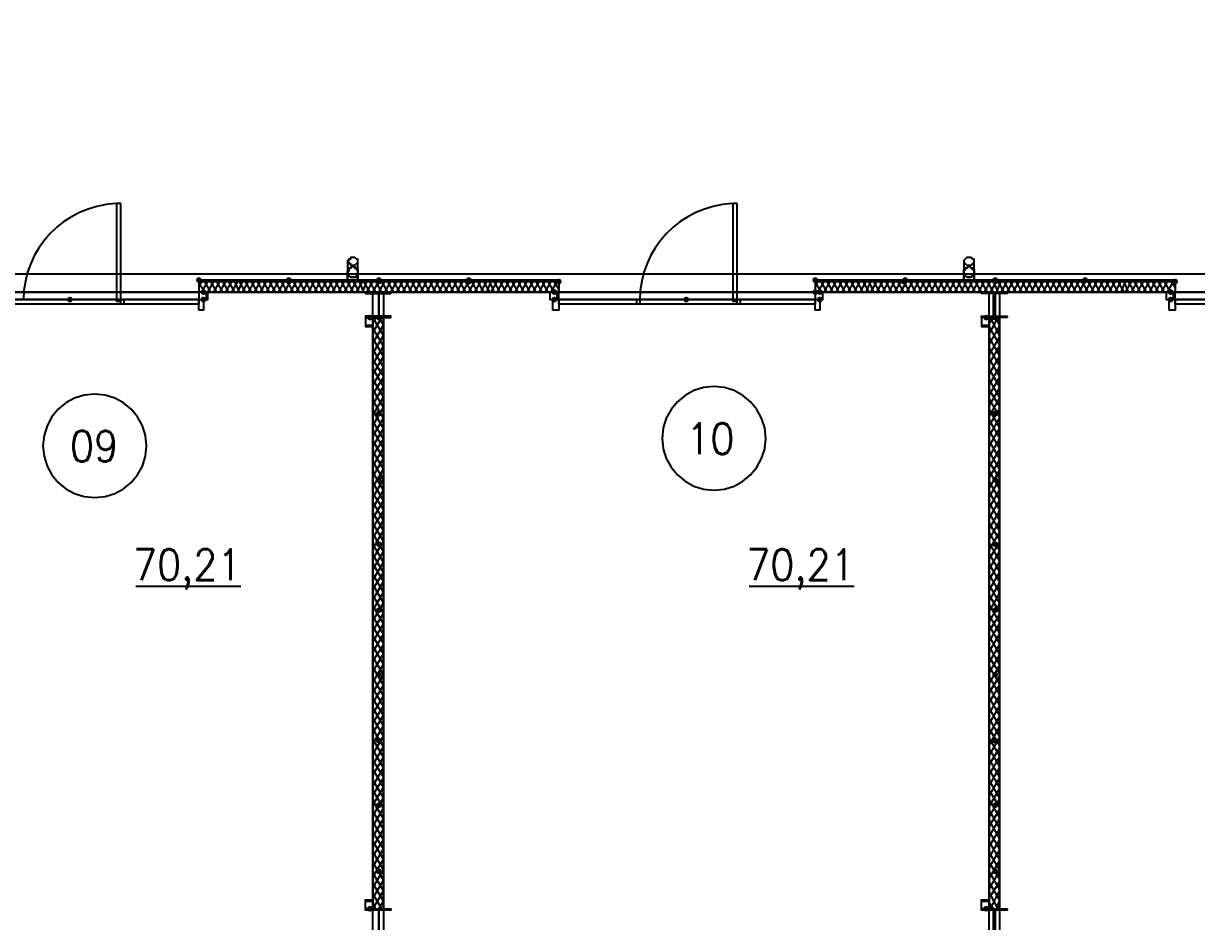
# Model space of a CAD drawing. Header units: millimetres. Extents: x 0 to 420, y 0 to 297.
# Drawn here: x 141.18 to 174.3, y 204.45 to 229.79 of the extents above; entities that cross this region are included whole.
import ezdxf

# ---------------------------------------------------------------- set-up
doc = ezdxf.new("R2010")
doc.units = ezdxf.units.MM
doc.layers.get('0').update_dxf_attribs({"linetype": 'CONTINUOUS'})
doc.styles.get("Standard").update_dxf_attribs({"font": 'STANDARD'})

msp = doc.modelspace()

# ---------------------------------------------------------------- hatches: boundary and pattern name
at = {"true_color": 0x0000fe}
for points in [[(146.219333, 222.546333), (146.194463, 222.486537), (146.134667, 222.461667), (146.074871, 222.486537), (146.05, 222.546333), (146.074871, 222.606129), (146.134667, 222.631), (146.194462, 222.606129)], [(148.759333, 222.546333), (148.734463, 222.486537), (148.674667, 222.461667), (148.614871, 222.486537), (148.59, 222.546333), (148.614871, 222.606129), (148.674667, 222.631), (148.734462, 222.606129)], [(148.759333, 222.504), (148.734463, 222.444204), (148.674667, 222.419333), (148.614871, 222.444204), (148.59, 222.504), (148.614871, 222.563796), (148.674667, 222.588667), (148.734462, 222.563796)], [(151.299333, 222.546333), (151.274463, 222.486537), (151.214667, 222.461667), (151.154871, 222.486537), (151.13, 222.546333), (151.154871, 222.606129), (151.214667, 222.631), (151.274462, 222.606129)], [(151.299333, 222.546333), (151.274463, 222.486537), (151.214667, 222.461667), (151.154871, 222.486537), (151.13, 222.546333), (151.154871, 222.606129), (151.214667, 222.631), (151.274462, 222.606129)], [(151.299333, 222.504), (151.274463, 222.444204), (151.214667, 222.419333), (151.154871, 222.444204), (151.13, 222.504), (151.154871, 222.563796), (151.214667, 222.588667), (151.274462, 222.563796)], [(151.299333, 222.504), (151.274463, 222.444204), (151.214667, 222.419333), (151.154871, 222.444204), (151.13, 222.504), (151.154871, 222.563796), (151.214667, 222.588667), (151.274462, 222.563796)], [(153.839333, 222.546333), (153.814463, 222.486537), (153.754667, 222.461667), (153.694871, 222.486537), (153.67, 222.546333), (153.694871, 222.606129), (153.754667, 222.631), (153.814462, 222.606129)], [(153.839333, 222.504), (153.814463, 222.444204), (153.754667, 222.419333), (153.694871, 222.444204), (153.67, 222.504), (153.694871, 222.563796), (153.754667, 222.588667), (153.814462, 222.563796)], [(156.379333, 222.504), (156.354463, 222.444204), (156.294667, 222.419333), (156.234871, 222.444204), (156.21, 222.504), (156.234871, 222.563796), (156.294667, 222.588667), (156.354462, 222.563796)], [(163.618333, 222.546333), (163.593462, 222.486537), (163.533667, 222.461667), (163.473871, 222.486537), (163.449, 222.546333), (163.473871, 222.606129), (163.533667, 222.631), (163.593462, 222.606129)], [(166.116, 222.504), (166.091129, 222.444204), (166.031333, 222.419333), (165.971537, 222.444204), (165.946667, 222.504), (165.971537, 222.563796), (166.031333, 222.588667), (166.091129, 222.563796)], [(166.158333, 222.546333), (166.133463, 222.486537), (166.073667, 222.461667), (166.013871, 222.486537), (165.989, 222.546333), (166.013871, 222.606129), (166.073667, 222.631), (166.133462, 222.606129)], [(168.698333, 222.546333), (168.673463, 222.486537), (168.613667, 222.461667), (168.553871, 222.486537), (168.529, 222.546333), (168.553871, 222.606129), (168.613667, 222.631), (168.673462, 222.606129)], [(168.698333, 222.546333), (168.673463, 222.486537), (168.613667, 222.461667), (168.553871, 222.486537), (168.529, 222.546333), (168.553871, 222.606129), (168.613667, 222.631), (168.673462, 222.606129)], [(168.698333, 222.504), (168.673463, 222.444204), (168.613667, 222.419333), (168.553871, 222.444204), (168.529, 222.504), (168.553871, 222.563796), (168.613667, 222.588667), (168.673462, 222.563796)], [(168.698333, 222.504), (168.673463, 222.444204), (168.613667, 222.419333), (168.553871, 222.444204), (168.529, 222.504), (168.553871, 222.563796), (168.613667, 222.588667), (168.673462, 222.563796)], [(171.196, 222.504), (171.171129, 222.444204), (171.111333, 222.419333), (171.051537, 222.444204), (171.026667, 222.504), (171.051537, 222.563796), (171.111333, 222.588667), (171.171129, 222.563796)], [(171.238333, 222.546333), (171.213462, 222.486537), (171.153667, 222.461667), (171.093871, 222.486537), (171.069, 222.546333), (171.093871, 222.606129), (171.153667, 222.631), (171.213462, 222.606129)], [(173.778333, 222.504), (173.753463, 222.444204), (173.693667, 222.419333), (173.633871, 222.444204), (173.609, 222.504), (173.633871, 222.563796), (173.693667, 222.588667), (173.753462, 222.563796)]]:
    msp.add_hatch(color=0, dxfattribs=at).paths.add_polyline_path(points, flags=0)
at = {"true_color": 0x000007}
h = msp.add_hatch(color=0, dxfattribs=at)
h.paths.add_polyline_path([(151.214667, 222.546333), (146.134667, 222.546333), (151.214667, 222.504)], flags=0)
h.paths.add_polyline_path([(146.134667, 222.546333), (151.214667, 222.504), (146.134667, 222.504)], flags=0)
for points in [[(146.346333, 222.207667), (146.321463, 222.147871), (146.261667, 222.123), (146.201871, 222.147871), (146.177, 222.207667), (146.201871, 222.267462), (146.261667, 222.292333), (146.321462, 222.267463)], [(156.252333, 222.207667), (156.227463, 222.147871), (156.167667, 222.123), (156.107871, 222.147871), (156.083, 222.207667), (156.107871, 222.267462), (156.167667, 222.292333), (156.227462, 222.267463)], [(163.618333, 222.207667), (163.593462, 222.147871), (163.533667, 222.123), (163.473871, 222.147871), (163.449, 222.207667), (163.473871, 222.267462), (163.533667, 222.292333), (163.593462, 222.267463)], [(163.745333, 222.207667), (163.720463, 222.147871), (163.660667, 222.123), (163.600871, 222.147871), (163.576, 222.207667), (163.600871, 222.267462), (163.660667, 222.292333), (163.720462, 222.267463)], [(173.651333, 222.207667), (173.626463, 222.147871), (173.566667, 222.123), (173.506871, 222.147871), (173.482, 222.207667), (173.506871, 222.267462), (173.566667, 222.292333), (173.626462, 222.267463)], [(142.578667, 221.996), (142.553796, 221.936204), (142.494, 221.911333), (142.434204, 221.936204), (142.409333, 221.996), (142.434204, 222.055796), (142.494, 222.080667), (142.553796, 222.055796)], [(142.578667, 221.996), (142.553796, 221.936204), (142.494, 221.911333), (142.434204, 221.936204), (142.409333, 221.996), (142.434204, 222.055796), (142.494, 222.080667), (142.553796, 222.055796)], [(146.346333, 221.996), (146.321463, 221.936204), (146.261667, 221.911333), (146.201871, 221.936204), (146.177, 221.996), (146.201871, 222.055796), (146.261667, 222.080667), (146.321462, 222.055796)], [(156.252333, 221.996), (156.227463, 221.936204), (156.167667, 221.911333), (156.107871, 221.936204), (156.083, 221.996), (156.107871, 222.055796), (156.167667, 222.080667), (156.227462, 222.055796)], [(159.977667, 221.996), (159.952796, 221.936204), (159.893, 221.911333), (159.833204, 221.936204), (159.808333, 221.996), (159.833204, 222.055796), (159.893, 222.080667), (159.952796, 222.055796)], [(159.977667, 221.996), (159.952796, 221.936204), (159.893, 221.911333), (159.833204, 221.936204), (159.808333, 221.996), (159.833204, 222.055796), (159.893, 222.080667), (159.952796, 222.055796)], [(163.745333, 221.996), (163.720463, 221.936204), (163.660667, 221.911333), (163.600871, 221.936204), (163.576, 221.996), (163.600871, 222.055796), (163.660667, 222.080667), (163.720462, 222.055796)], [(173.651333, 221.996), (173.626463, 221.936204), (173.566667, 221.911333), (173.506871, 221.936204), (173.482, 221.996), (173.506871, 222.055796), (173.566667, 222.080667), (173.626462, 222.055796)], [(151.045333, 221.488), (151.020463, 221.428204), (150.960667, 221.403333), (150.900871, 221.428204), (150.876, 221.488), (150.900871, 221.547796), (150.960667, 221.572667), (151.020462, 221.547796)], [(151.299333, 221.488), (151.274463, 221.428204), (151.214667, 221.403333), (151.154871, 221.428204), (151.13, 221.488), (151.154871, 221.547796), (151.214667, 221.572667), (151.274462, 221.547796)], [(168.444333, 221.488), (168.419463, 221.428204), (168.359667, 221.403333), (168.299871, 221.428204), (168.275, 221.488), (168.299871, 221.547796), (168.359667, 221.572667), (168.419462, 221.547796)], [(168.698333, 221.488), (168.673463, 221.428204), (168.613667, 221.403333), (168.553871, 221.428204), (168.529, 221.488), (168.553871, 221.547796), (168.613667, 221.572667), (168.673462, 221.547796)], [(151.299333, 218.778667), (151.274463, 218.718871), (151.214667, 218.694), (151.154871, 218.718871), (151.13, 218.778667), (151.154871, 218.838462), (151.214667, 218.863333), (151.274462, 218.838463)], [(168.698333, 218.778667), (168.673463, 218.718871), (168.613667, 218.694), (168.553871, 218.718871), (168.529, 218.778667), (168.553871, 218.838462), (168.613667, 218.863333), (168.673462, 218.838463)], [(151.299333, 216.916), (151.274463, 216.856204), (151.214667, 216.831333), (151.154871, 216.856204), (151.13, 216.916), (151.154871, 216.975796), (151.214667, 217.000667), (151.274462, 216.975796)], [(168.698333, 216.916), (168.673463, 216.856204), (168.613667, 216.831333), (168.553871, 216.856204), (168.529, 216.916), (168.553871, 216.975796), (168.613667, 217.000667), (168.673462, 216.975796)], [(151.299333, 215.095667), (151.274463, 215.035871), (151.214667, 215.011), (151.154871, 215.035871), (151.13, 215.095667), (151.154871, 215.155462), (151.214667, 215.180333), (151.274462, 215.155463)], [(168.698333, 215.095667), (168.673463, 215.035871), (168.613667, 215.011), (168.553871, 215.035871), (168.529, 215.095667), (168.553871, 215.155462), (168.613667, 215.180333), (168.673462, 215.155463)], [(151.299333, 213.233), (151.274463, 213.173204), (151.214667, 213.148333), (151.154871, 213.173204), (151.13, 213.233), (151.154871, 213.292796), (151.214667, 213.317667), (151.274462, 213.292796)], [(168.698333, 213.233), (168.673463, 213.173204), (168.613667, 213.148333), (168.553871, 213.173204), (168.529, 213.233), (168.553871, 213.292796), (168.613667, 213.317667), (168.673462, 213.292796)], [(151.299333, 211.412667), (151.274463, 211.352871), (151.214667, 211.328), (151.154871, 211.352871), (151.13, 211.412667), (151.154871, 211.472462), (151.214667, 211.497333), (151.274462, 211.472463)], [(168.698333, 211.412667), (168.673463, 211.352871), (168.613667, 211.328), (168.553871, 211.352871), (168.529, 211.412667), (168.553871, 211.472462), (168.613667, 211.497333), (168.673462, 211.472463)], [(151.299333, 209.55), (151.274463, 209.490204), (151.214667, 209.465333), (151.154871, 209.490204), (151.13, 209.55), (151.154871, 209.609796), (151.214667, 209.634667), (151.274462, 209.609796)], [(168.698333, 209.55), (168.673463, 209.490204), (168.613667, 209.465333), (168.553871, 209.490204), (168.529, 209.55), (168.553871, 209.609796), (168.613667, 209.634667), (168.673462, 209.609796)], [(151.299333, 207.729667), (151.274463, 207.669871), (151.214667, 207.645), (151.154871, 207.669871), (151.13, 207.729667), (151.154871, 207.789462), (151.214667, 207.814333), (151.274462, 207.789463)], [(168.698333, 207.729667), (168.673463, 207.669871), (168.613667, 207.645), (168.553871, 207.669871), (168.529, 207.729667), (168.553871, 207.789462), (168.613667, 207.814333), (168.673462, 207.789463)], [(151.299333, 205.867), (151.274463, 205.807204), (151.214667, 205.782333), (151.154871, 205.807204), (151.13, 205.867), (151.154871, 205.926796), (151.214667, 205.951667), (151.274462, 205.926796)], [(168.698333, 205.867), (168.673463, 205.807204), (168.613667, 205.782333), (168.553871, 205.807204), (168.529, 205.867), (168.553871, 205.926796), (168.613667, 205.951667), (168.673462, 205.926796)], [(151.045333, 204.808667), (151.020463, 204.748871), (150.960667, 204.724), (150.900871, 204.748871), (150.876, 204.808667), (150.900871, 204.868462), (150.960667, 204.893333), (151.020462, 204.868463)], [(168.444333, 204.808667), (168.419463, 204.748871), (168.359667, 204.724), (168.299871, 204.748871), (168.275, 204.808667), (168.299871, 204.868462), (168.359667, 204.893333), (168.419462, 204.868463)]]:
    msp.add_hatch(color=0, dxfattribs=at).paths.add_polyline_path(points, flags=0)
h = msp.add_hatch(color=0, dxfattribs=at)
h.paths.add_polyline_path([(156.294667, 222.546333), (151.214667, 222.546333), (156.294667, 222.504)], flags=0)
h.paths.add_polyline_path([(151.214667, 222.546333), (156.294667, 222.504), (151.214667, 222.504)], flags=0)
h = msp.add_hatch(color=0, dxfattribs=at)
h.paths.add_polyline_path([(168.613667, 222.546333), (163.533667, 222.546333), (168.613667, 222.504)], flags=0)
h.paths.add_polyline_path([(163.533667, 222.546333), (168.613667, 222.504), (163.533667, 222.504)], flags=0)
h = msp.add_hatch(color=0, dxfattribs=at)
h.paths.add_polyline_path([(173.693667, 222.546333), (168.613667, 222.546333), (173.693667, 222.504)], flags=0)
h.paths.add_polyline_path([(168.613667, 222.546333), (173.693667, 222.504), (168.613667, 222.504)], flags=0)

# ---------------------------------------------------------------- linework, layer by layer
at = {"color": 0, "true_color": 0x000007}
for points in [[(116.078, 231.351667), (377.655667, 231.351667), (377.655667, 222.715667), (116.078, 222.715667)], [(143.933333, 224.705333), (143.806333, 224.705333), (143.806333, 221.953667), (143.933333, 221.953667)], [(161.332333, 224.705333), (161.205333, 224.705333), (161.205333, 221.953667), (161.332333, 221.953667)], [(150.749, 222.546333), (150.622, 222.546333), (150.622, 222.758), (150.622, 222.800333), (150.622, 222.842667), (150.579667, 222.885), (150.537333, 222.885), (150.537333, 222.927333), (150.495, 222.927333), (150.452667, 222.927333), (150.410333, 222.885), (150.368, 222.885), (150.368, 222.842667), (150.325667, 222.800333), (150.325667, 222.758), (150.325667, 222.546333), (150.241, 222.546333), (150.325667, 222.546333), (150.325667, 222.758), (150.325667, 222.800333), (150.368, 222.800333), (150.368, 222.842667), (150.368, 222.885), (150.410333, 222.885), (150.452667, 222.927333), (150.495, 222.927333), (150.537333, 222.927333), (150.537333, 222.885), (150.579667, 222.885), (150.579667, 222.842667), (150.622, 222.842667), (150.622, 222.800333), (150.622, 222.758), (150.622, 222.546333), (150.749, 222.546333), (150.622, 222.546333), (150.622, 222.758), (150.622, 222.800333), (150.622, 222.842667), (150.579667, 222.885), (150.537333, 222.885), (150.537333, 222.927333), (150.495, 222.927333), (150.452667, 222.927333), (150.410333, 222.885), (150.368, 222.885), (150.368, 222.842667), (150.325667, 222.800333), (150.325667, 222.758), (150.325667, 222.546333), (150.241, 222.546333), (150.325667, 222.546333), (150.325667, 222.758), (150.325667, 222.800333), (150.368, 222.800333), (150.368, 222.842667), (150.368, 222.885), (150.410333, 222.885), (150.452667, 222.927333), (150.495, 222.927333), (150.537333, 222.927333), (150.537333, 222.885), (150.579667, 222.885), (150.579667, 222.842667), (150.622, 222.842667), (150.622, 222.800333), (150.622, 222.758), (150.622, 222.546333), (150.749, 222.546333), (150.622, 222.546333), (150.622, 222.758), (150.622, 222.800333), (150.622, 222.842667), (150.579667, 222.842667), (150.579667, 222.885), (150.537333, 222.885), (150.537333, 222.927333), (150.495, 222.927333), (150.452667, 222.927333), (150.410333, 222.885), (150.368, 222.885), (150.368, 222.842667), (150.368, 222.800333), (150.325667, 222.800333), (150.325667, 222.758), (150.325667, 222.546333), (150.241, 222.546333), (150.325667, 222.546333), (150.325667, 222.758), (150.325667, 222.800333), (150.368, 222.842667), (150.368, 222.885), (150.410333, 222.885), (150.452667, 222.927333), (150.495, 222.927333), (150.537333, 222.927333), (150.537333, 222.885), (150.579667, 222.885), (150.622, 222.842667), (150.622, 222.800333), (150.622, 222.758), (150.622, 222.546333)], [(150.622, 223.054333), (150.622, 223.096667), (150.622, 223.139), (150.579667, 223.139), (150.537333, 223.181333), (150.495, 223.181333), (150.452667, 223.181333), (150.410333, 223.181333), (150.410333, 223.139), (150.368, 223.139), (150.368, 223.096667), (150.325667, 223.096667), (150.325667, 223.054333), (150.368, 223.054333), (150.368, 223.012), (150.410333, 223.012), (150.410333, 222.969667), (150.452667, 222.969667), (150.495, 222.969667), (150.537333, 222.969667), (150.579667, 223.012), (150.622, 223.012)], [(150.622, 222.758), (150.622, 222.715667), (150.579667, 222.673333), (150.579667, 222.631), (150.537333, 222.631), (150.495, 222.631), (150.452667, 222.631), (150.410333, 222.631), (150.368, 222.673333), (150.368, 222.715667), (150.325667, 222.758), (150.325667, 222.800333), (150.368, 222.800333), (150.368, 222.842667), (150.368, 222.885), (150.410333, 222.885), (150.452667, 222.927333), (150.495, 222.927333), (150.537333, 222.927333), (150.537333, 222.885), (150.579667, 222.885), (150.579667, 222.842667), (150.622, 222.842667), (150.622, 222.800333), (150.622, 222.758), (150.622, 222.800333), (150.622, 222.842667), (150.579667, 222.842667), (150.579667, 222.885), (150.537333, 222.885), (150.537333, 222.927333), (150.495, 222.927333), (150.452667, 222.927333), (150.410333, 222.885), (150.368, 222.885), (150.368, 222.842667), (150.368, 222.800333), (150.325667, 222.800333), (150.325667, 222.758), (150.368, 222.715667), (150.368, 222.673333), (150.410333, 222.631), (150.452667, 222.631), (150.495, 222.631), (150.537333, 222.631), (150.579667, 222.631), (150.579667, 222.673333), (150.622, 222.715667)], [(150.325667, 222.758), (150.368, 222.715667), (150.368, 222.673333), (150.410333, 222.631), (150.452667, 222.631), (150.495, 222.631), (150.537333, 222.631), (150.579667, 222.631), (150.579667, 222.673333), (150.622, 222.715667), (150.622, 222.758), (150.622, 222.800333), (150.622, 222.842667), (150.579667, 222.842667), (150.579667, 222.885), (150.537333, 222.885), (150.537333, 222.927333), (150.495, 222.927333), (150.452667, 222.927333), (150.410333, 222.885), (150.368, 222.885), (150.368, 222.842667), (150.368, 222.800333), (150.325667, 222.800333)], [(168.148, 222.546333), (168.021, 222.546333), (168.021, 222.758), (168.021, 222.800333), (168.021, 222.842667), (167.978667, 222.842667), (167.978667, 222.885), (167.936333, 222.885), (167.894, 222.927333), (167.851667, 222.927333), (167.809333, 222.885), (167.767, 222.885), (167.767, 222.842667), (167.724667, 222.842667), (167.724667, 222.800333), (167.724667, 222.758), (167.724667, 222.546333), (167.597667, 222.546333), (167.724667, 222.546333), (167.724667, 222.758), (167.724667, 222.800333), (167.767, 222.842667), (167.767, 222.885), (167.809333, 222.885), (167.851667, 222.927333), (167.894, 222.927333), (167.936333, 222.885), (167.978667, 222.885), (167.978667, 222.842667), (168.021, 222.842667), (168.021, 222.800333), (168.021, 222.758), (168.021, 222.546333), (168.148, 222.546333), (168.021, 222.546333), (168.021, 222.758), (168.021, 222.800333), (168.021, 222.842667), (167.978667, 222.842667), (167.978667, 222.885), (167.936333, 222.885), (167.894, 222.927333), (167.851667, 222.927333), (167.809333, 222.885), (167.767, 222.885), (167.767, 222.842667), (167.724667, 222.842667), (167.724667, 222.800333), (167.724667, 222.758), (167.724667, 222.546333), (167.597667, 222.546333), (167.724667, 222.546333), (167.724667, 222.758), (167.724667, 222.800333), (167.767, 222.842667), (167.767, 222.885), (167.809333, 222.885), (167.851667, 222.927333), (167.894, 222.927333), (167.936333, 222.885), (167.978667, 222.885), (167.978667, 222.842667), (168.021, 222.842667), (168.021, 222.800333), (168.021, 222.758), (168.021, 222.546333), (168.148, 222.546333), (168.021, 222.546333), (168.021, 222.758), (168.021, 222.800333), (168.021, 222.842667), (167.978667, 222.842667), (167.978667, 222.885), (167.936333, 222.885), (167.894, 222.927333), (167.851667, 222.927333), (167.809333, 222.885), (167.767, 222.885), (167.767, 222.842667), (167.724667, 222.800333), (167.724667, 222.758), (167.724667, 222.546333), (167.597667, 222.546333), (167.724667, 222.546333), (167.724667, 222.758), (167.724667, 222.800333), (167.724667, 222.842667), (167.767, 222.842667), (167.767, 222.885), (167.809333, 222.885), (167.851667, 222.927333), (167.894, 222.927333), (167.936333, 222.885), (167.978667, 222.885), (167.978667, 222.842667), (168.021, 222.842667), (168.021, 222.800333), (168.021, 222.758), (168.021, 222.546333)], [(168.021, 223.054333), (168.021, 223.096667), (168.021, 223.139), (167.978667, 223.139), (167.936333, 223.181333), (167.894, 223.181333), (167.851667, 223.181333), (167.809333, 223.181333), (167.767, 223.139), (167.724667, 223.096667), (167.724667, 223.054333), (167.767, 223.012), (167.809333, 222.969667), (167.851667, 222.969667), (167.894, 222.969667), (167.936333, 222.969667), (167.978667, 223.012), (168.021, 223.012)], [(168.021, 222.758), (168.021, 222.715667), (167.978667, 222.673333), (167.936333, 222.631), (167.894, 222.631), (167.851667, 222.631), (167.809333, 222.631), (167.767, 222.673333), (167.767, 222.715667), (167.724667, 222.715667), (167.724667, 222.758), (167.724667, 222.800333), (167.767, 222.842667), (167.767, 222.885), (167.809333, 222.885), (167.851667, 222.927333), (167.894, 222.927333), (167.936333, 222.885), (167.978667, 222.885), (167.978667, 222.842667), (168.021, 222.842667), (168.021, 222.800333), (168.021, 222.758), (168.021, 222.800333), (168.021, 222.842667), (167.978667, 222.842667), (167.978667, 222.885), (167.936333, 222.885), (167.894, 222.927333), (167.851667, 222.927333), (167.809333, 222.885), (167.767, 222.885), (167.767, 222.842667), (167.724667, 222.800333), (167.724667, 222.758), (167.724667, 222.715667), (167.767, 222.715667), (167.767, 222.673333), (167.809333, 222.631), (167.851667, 222.631), (167.894, 222.631), (167.936333, 222.631), (167.978667, 222.673333), (168.021, 222.715667)], [(167.724667, 222.758), (167.724667, 222.715667), (167.767, 222.715667), (167.767, 222.673333), (167.809333, 222.631), (167.851667, 222.631), (167.894, 222.631), (167.936333, 222.631), (167.978667, 222.673333), (168.021, 222.715667), (168.021, 222.758), (168.021, 222.800333), (168.021, 222.842667), (167.978667, 222.842667), (167.978667, 222.885), (167.936333, 222.885), (167.894, 222.927333), (167.851667, 222.927333), (167.809333, 222.885), (167.767, 222.885), (167.767, 222.842667), (167.724667, 222.800333)], [(103.970667, 105.029), (389.763, 105.029), (389.763, 222.715667), (103.970667, 222.715667)], [(151.214667, 222.546333), (146.134667, 222.546333), (151.214667, 222.504)], [(146.134667, 222.546333), (151.214667, 222.504), (146.134667, 222.504)], [(146.134667, 222.504), (151.214667, 222.504), (151.214667, 222.546333), (146.134667, 222.546333)], [(146.134667, 222.504), (151.214667, 222.504), (151.214667, 222.546333), (146.134667, 222.546333)], [(156.294667, 222.546333), (151.214667, 222.546333), (156.294667, 222.504)], [(151.214667, 222.546333), (156.294667, 222.504), (151.214667, 222.504)], [(156.294667, 222.546333), (151.214667, 222.546333), (151.214667, 222.504), (156.294667, 222.504)], [(156.294667, 222.546333), (151.214667, 222.546333), (151.214667, 222.504), (156.294667, 222.504)], [(168.613667, 222.546333), (163.533667, 222.546333), (168.613667, 222.504)], [(163.533667, 222.546333), (168.613667, 222.504), (163.533667, 222.504)], [(163.533667, 222.504), (168.613667, 222.504), (168.613667, 222.546333), (163.533667, 222.546333)], [(163.533667, 222.504), (168.613667, 222.504), (168.613667, 222.546333), (163.533667, 222.546333)], [(173.693667, 222.546333), (168.613667, 222.546333), (173.693667, 222.504)], [(168.613667, 222.546333), (173.693667, 222.504), (168.613667, 222.504)], [(173.693667, 222.546333), (168.613667, 222.546333), (168.613667, 222.504), (173.693667, 222.504)], [(173.693667, 222.546333), (168.613667, 222.546333), (168.613667, 222.504), (173.693667, 222.504)], [(133.942667, 222.207667), (133.942667, 187.706), (151.045333, 187.706), (151.045333, 222.207667)], [(138.895667, 221.996), (146.134667, 221.996), (146.134667, 221.869), (138.895667, 221.869)], [(143.933333, 221.996), (144.018, 221.996), (144.018, 221.869), (143.933333, 221.869)], [(146.134667, 221.996), (146.346333, 221.996), (146.346333, 222.207667), (146.134667, 222.207667), (146.134667, 221.996), (146.388667, 221.996), (146.388667, 222.207667), (146.134667, 222.207667)], [(146.134667, 221.699667), (146.134667, 221.996), (146.261667, 221.996), (146.261667, 221.699667)], [(150.833667, 221.488), (151.553333, 221.488), (151.553333, 221.530333), (151.214667, 221.530333), (151.214667, 222.165333), (151.553333, 222.165333), (151.553333, 222.207667), (150.833667, 222.207667), (150.833667, 222.165333), (151.214667, 222.165333), (151.214667, 221.530333), (150.833667, 221.530333)], [(168.444333, 187.706), (168.444333, 222.207667), (151.341667, 222.207667), (151.341667, 187.706)], [(156.040667, 221.996), (156.252333, 221.996), (156.252333, 222.207667), (156.040667, 222.207667), (156.040667, 221.996), (156.294667, 221.996), (156.294667, 222.207667), (156.040667, 222.207667)], [(156.125333, 221.699667), (156.125333, 221.996), (156.294667, 221.996), (156.294667, 221.699667)], [(156.294667, 221.996), (163.533667, 221.996), (163.533667, 221.869), (156.294667, 221.869)], [(158.496, 221.996), (158.580667, 221.996), (158.580667, 221.869), (158.496, 221.869)], [(161.332333, 221.996), (161.417, 221.996), (161.417, 221.869), (161.332333, 221.869)], [(163.533667, 221.996), (163.745333, 221.996), (163.745333, 222.207667), (163.533667, 222.207667), (163.533667, 221.996), (163.745333, 221.996), (163.745333, 222.207667), (163.533667, 222.207667)], [(163.533667, 221.699667), (163.533667, 221.996), (163.660667, 221.996), (163.660667, 221.699667)], [(168.952333, 221.488), (168.232667, 221.488), (168.232667, 221.530333), (168.571333, 221.530333), (168.571333, 222.165333), (168.232667, 222.165333), (168.232667, 222.207667), (168.952333, 222.207667), (168.952333, 222.165333), (168.613667, 222.165333), (168.613667, 221.530333), (168.952333, 221.530333)], [(168.740667, 187.706), (185.843333, 187.706), (185.843333, 222.207667), (168.740667, 222.207667)], [(173.439667, 221.996), (173.651333, 221.996), (173.651333, 222.207667), (173.439667, 222.207667), (173.439667, 221.996), (173.693667, 221.996), (173.693667, 222.207667), (173.439667, 222.207667)], [(173.524333, 221.699667), (173.524333, 221.996), (173.693667, 221.996), (173.693667, 221.699667)], [(173.693667, 221.996), (180.932667, 221.996), (180.932667, 221.869), (173.693667, 221.869)], [(151.045333, 221.488), (150.833667, 221.488), (150.833667, 221.276333), (151.045333, 221.276333), (151.045333, 221.488), (150.833667, 221.488), (150.833667, 221.234), (151.045333, 221.234)], [(151.341667, 204.808667), (151.341667, 221.488), (151.045333, 221.488), (151.045333, 204.808667)], [(168.444333, 221.488), (168.232667, 221.488), (168.232667, 221.276333), (168.444333, 221.276333), (168.444333, 221.488), (168.232667, 221.488), (168.232667, 221.234), (168.444333, 221.234)], [(168.740667, 204.808667), (168.740667, 221.488), (168.444333, 221.488), (168.444333, 204.808667)], [(151.045333, 204.808667), (150.833667, 204.808667), (150.833667, 205.020333), (151.045333, 205.020333), (151.045333, 204.808667), (150.833667, 204.808667), (150.833667, 205.062667), (151.045333, 205.062667)], [(168.444333, 204.808667), (168.232667, 204.808667), (168.232667, 205.020333), (168.444333, 205.020333), (168.444333, 204.808667), (168.232667, 204.808667), (168.232667, 205.062667), (168.444333, 205.062667)], [(151.553333, 204.089), (150.833667, 204.089), (150.833667, 204.131333), (151.214667, 204.131333), (151.214667, 204.766333), (150.833667, 204.766333), (150.833667, 204.808667), (151.553333, 204.808667), (151.553333, 204.766333), (151.214667, 204.766333), (151.214667, 204.131333), (151.553333, 204.131333)], [(168.952333, 204.089), (168.232667, 204.089), (168.232667, 204.131333), (168.571333, 204.131333), (168.571333, 204.766333), (168.232667, 204.766333), (168.232667, 204.808667), (168.952333, 204.808667), (168.952333, 204.766333), (168.613667, 204.766333), (168.613667, 204.131333), (168.952333, 204.131333)]]:
    msp.add_lwpolyline(points, close=True, dxfattribs=at)
for points in [[(143.783679, 224.702309), (143.515152, 224.676491), (143.255071, 224.625546), (143.004651, 224.550743), (142.765108, 224.453352), (142.537659, 224.334642), (142.32352, 224.195884), (142.123906, 224.038348), (141.940033, 223.863304), (141.773119, 223.672021), (141.624378, 223.46577), (141.495028, 223.24582), (141.386283, 223.013442), (141.29936, 222.769905), (141.235476, 222.51648), (141.195846, 222.254436), (141.181686, 221.985043)], [(161.182679, 224.702309), (160.914152, 224.676491), (160.654071, 224.625546), (160.403651, 224.550743), (160.164108, 224.453352), (159.936659, 224.334642), (159.72252, 224.195884), (159.522906, 224.038348), (159.339033, 223.863304), (159.172119, 223.672021), (159.023378, 223.46577), (158.894028, 223.24582), (158.785283, 223.013442), (158.69836, 222.769905), (158.634476, 222.51648), (158.594846, 222.254436), (158.580686, 221.985043)], [(150.325667, 223.054333), (150.325667, 222.758)], [(150.622, 222.758), (150.622, 223.054333)], [(167.724667, 223.054333), (167.724667, 222.758)], [(168.021, 222.758), (168.021, 223.054333)], [(146.134667, 222.504), (151.214667, 222.504), (146.134667, 222.504), (151.214667, 222.546333)], [(146.134667, 222.377), (146.219333, 222.504)], [(146.134667, 222.504), (146.134667, 222.207667)], [(146.134667, 222.504), (146.134667, 222.207667)], [(156.294667, 222.504), (146.134667, 222.504)], [(146.304, 222.207667), (146.134667, 222.461667)], [(146.219333, 222.207667), (146.388667, 222.504)], [(146.473333, 222.207667), (146.304, 222.504)], [(146.388667, 222.207667), (146.558, 222.504)], [(146.642667, 222.207667), (146.473333, 222.504)], [(146.558, 222.207667), (146.727333, 222.504)], [(146.812, 222.207667), (146.642667, 222.504)], [(146.727333, 222.207667), (146.896667, 222.504)], [(146.981333, 222.207667), (146.812, 222.504)], [(146.896667, 222.207667), (147.066, 222.504)], [(147.150667, 222.207667), (146.981333, 222.504)], [(147.066, 222.207667), (147.235333, 222.504)], [(147.277667, 222.207667), (147.150667, 222.504)], [(147.235333, 222.207667), (147.362333, 222.504)], [(147.447, 222.207667), (147.277667, 222.504)], [(147.362333, 222.207667), (147.531667, 222.504)], [(147.616333, 222.207667), (147.447, 222.504)], [(147.531667, 222.207667), (147.701, 222.504)], [(147.785667, 222.207667), (147.616333, 222.504)], [(147.701, 222.207667), (147.870333, 222.504)], [(147.955, 222.207667), (147.785667, 222.504)], [(147.870333, 222.207667), (148.039667, 222.504)], [(148.124333, 222.207667), (147.955, 222.504)], [(148.039667, 222.207667), (148.209, 222.504)], [(148.293667, 222.207667), (148.124333, 222.504)], [(148.209, 222.207667), (148.378333, 222.504)], [(148.463, 222.207667), (148.293667, 222.504)], [(148.378333, 222.207667), (148.547667, 222.504)], [(148.632333, 222.207667), (148.463, 222.504)], [(148.547667, 222.207667), (148.717, 222.504)], [(148.801667, 222.207667), (148.632333, 222.504)], [(148.717, 222.207667), (148.886333, 222.504)], [(148.971, 222.207667), (148.801667, 222.504)], [(148.886333, 222.207667), (149.055667, 222.504)], [(149.140333, 222.207667), (148.971, 222.504)], [(149.055667, 222.207667), (149.225, 222.504)], [(149.309667, 222.207667), (149.140333, 222.504)], [(149.225, 222.207667), (149.394333, 222.504)], [(149.479, 222.207667), (149.309667, 222.504)], [(149.394333, 222.207667), (149.563667, 222.504)], [(149.648333, 222.207667), (149.479, 222.504)], [(149.563667, 222.207667), (149.733, 222.504)], [(149.817667, 222.207667), (149.648333, 222.504)], [(149.733, 222.207667), (149.902333, 222.504)], [(149.987, 222.207667), (149.817667, 222.504)], [(149.902333, 222.207667), (150.071667, 222.504)], [(150.156333, 222.207667), (149.987, 222.504)], [(150.071667, 222.207667), (150.241, 222.504)], [(150.325667, 222.207667), (150.156333, 222.504)], [(150.241, 222.207667), (150.410333, 222.504)], [(150.495, 222.207667), (150.325667, 222.504)], [(150.410333, 222.207667), (150.579667, 222.504)], [(150.664333, 222.207667), (150.495, 222.504)], [(150.579667, 222.207667), (150.749, 222.504)], [(150.791333, 222.207667), (150.664333, 222.504)], [(150.749, 222.207667), (150.876, 222.504)], [(150.960667, 222.207667), (150.791333, 222.504)], [(150.876, 222.207667), (151.045333, 222.504)], [(151.13, 222.207667), (150.960667, 222.504)], [(151.045333, 222.207667), (151.214667, 222.504)], [(151.299333, 222.207667), (151.13, 222.504)], [(151.214667, 222.546333), (156.294667, 222.546333), (151.214667, 222.504), (156.294667, 222.504)], [(151.214667, 222.207667), (151.384, 222.504)], [(151.468667, 222.207667), (151.299333, 222.504)], [(151.384, 222.207667), (151.553333, 222.504)], [(151.638, 222.207667), (151.468667, 222.504)], [(151.553333, 222.207667), (151.722667, 222.504)], [(151.807333, 222.207667), (151.638, 222.504)], [(151.722667, 222.207667), (151.892, 222.504)], [(151.976667, 222.207667), (151.807333, 222.504)], [(151.892, 222.207667), (152.061333, 222.504)], [(152.146, 222.207667), (151.976667, 222.504)], [(152.061333, 222.207667), (152.230667, 222.504)], [(152.315333, 222.207667), (152.146, 222.504)], [(152.230667, 222.207667), (152.4, 222.504)], [(152.484667, 222.207667), (152.315333, 222.504)], [(152.4, 222.207667), (152.569333, 222.504)], [(152.654, 222.207667), (152.484667, 222.504)], [(152.569333, 222.207667), (152.738667, 222.504)], [(152.823333, 222.207667), (152.654, 222.504)], [(152.738667, 222.207667), (152.908, 222.504)], [(152.992667, 222.207667), (152.823333, 222.504)], [(152.908, 222.207667), (153.077333, 222.504)], [(153.162, 222.207667), (152.992667, 222.504)], [(153.077333, 222.207667), (153.246667, 222.504)], [(153.331333, 222.207667), (153.162, 222.504)], [(153.246667, 222.207667), (153.416, 222.504)], [(153.500667, 222.207667), (153.331333, 222.504)], [(153.416, 222.207667), (153.585333, 222.504)], [(153.67, 222.207667), (153.500667, 222.504)], [(153.585333, 222.207667), (153.754667, 222.504)], [(153.839333, 222.207667), (153.67, 222.504)], [(153.754667, 222.207667), (153.924, 222.504)], [(154.008667, 222.207667), (153.839333, 222.504)], [(153.924, 222.207667), (154.093333, 222.504)], [(154.178, 222.207667), (154.008667, 222.504)], [(154.093333, 222.207667), (154.262667, 222.504)], [(154.347333, 222.207667), (154.178, 222.504)], [(154.262667, 222.207667), (154.389667, 222.504)], [(154.474333, 222.207667), (154.347333, 222.504)], [(154.389667, 222.207667), (154.559, 222.504)], [(154.643667, 222.207667), (154.474333, 222.504)], [(154.559, 222.207667), (154.728333, 222.504)], [(154.813, 222.207667), (154.643667, 222.504)], [(154.728333, 222.207667), (154.897667, 222.504)], [(154.982333, 222.207667), (154.813, 222.504)], [(154.897667, 222.207667), (155.067, 222.504)], [(155.151667, 222.207667), (154.982333, 222.504)], [(155.067, 222.207667), (155.236333, 222.504)], [(155.321, 222.207667), (155.151667, 222.504)], [(155.236333, 222.207667), (155.405667, 222.504)], [(155.490333, 222.207667), (155.321, 222.504)], [(155.405667, 222.207667), (155.575, 222.504)], [(155.659667, 222.207667), (155.490333, 222.504)], [(155.575, 222.207667), (155.744333, 222.504)], [(155.829, 222.207667), (155.659667, 222.504)], [(155.744333, 222.207667), (155.913667, 222.504)], [(155.998333, 222.207667), (155.829, 222.504)], [(155.913667, 222.207667), (156.083, 222.504)], [(156.167667, 222.207667), (155.998333, 222.504)], [(156.083, 222.207667), (156.252333, 222.504)], [(156.294667, 222.292333), (156.167667, 222.504)], [(156.252333, 222.207667), (156.294667, 222.25)], [(156.294667, 222.504), (156.294667, 222.207667)], [(156.294667, 222.504), (156.294667, 222.207667)], [(163.533667, 222.504), (168.613667, 222.504), (163.533667, 222.504), (168.613667, 222.546333)], [(163.533667, 222.334667), (163.618333, 222.504)], [(163.703, 222.207667), (163.533667, 222.504)], [(163.533667, 222.504), (163.533667, 222.207667)], [(163.533667, 222.504), (163.533667, 222.207667)], [(173.693667, 222.504), (163.533667, 222.504)], [(163.618333, 222.207667), (163.787667, 222.504)], [(163.872333, 222.207667), (163.703, 222.504)], [(163.787667, 222.207667), (163.957, 222.504)], [(164.041667, 222.207667), (163.872333, 222.504)], [(163.957, 222.207667), (164.126333, 222.504)], [(164.211, 222.207667), (164.041667, 222.504)], [(164.126333, 222.207667), (164.295667, 222.504)], [(164.380333, 222.207667), (164.211, 222.504)], [(164.295667, 222.207667), (164.465, 222.504)], [(164.549667, 222.207667), (164.380333, 222.504)], [(164.465, 222.207667), (164.634333, 222.504)], [(164.719, 222.207667), (164.549667, 222.504)], [(164.634333, 222.207667), (164.803667, 222.504)], [(164.888333, 222.207667), (164.719, 222.504)], [(164.803667, 222.207667), (164.973, 222.504)], [(165.057667, 222.207667), (164.888333, 222.504)], [(164.973, 222.207667), (165.1, 222.504)], [(165.184667, 222.207667), (165.057667, 222.504)], [(165.1, 222.207667), (165.269333, 222.504)], [(165.354, 222.207667), (165.184667, 222.504)], [(165.269333, 222.207667), (165.438667, 222.504)], [(165.523333, 222.207667), (165.354, 222.504)], [(165.438667, 222.207667), (165.608, 222.504)], [(165.692667, 222.207667), (165.523333, 222.504)], [(165.608, 222.207667), (165.777333, 222.504)], [(165.862, 222.207667), (165.692667, 222.504)], [(165.777333, 222.207667), (165.946667, 222.504)], [(166.031333, 222.207667), (165.862, 222.504)], [(165.946667, 222.207667), (166.116, 222.504)], [(166.200667, 222.207667), (166.031333, 222.504)], [(166.116, 222.207667), (166.285333, 222.504)], [(166.37, 222.207667), (166.200667, 222.504)], [(166.285333, 222.207667), (166.454667, 222.504)], [(166.539333, 222.207667), (166.37, 222.504)], [(166.454667, 222.207667), (166.624, 222.504)], [(166.708667, 222.207667), (166.539333, 222.504)], [(166.624, 222.207667), (166.793333, 222.504)], [(166.878, 222.207667), (166.708667, 222.504)], [(166.793333, 222.207667), (166.962667, 222.504)], [(167.047333, 222.207667), (166.878, 222.504)], [(166.962667, 222.207667), (167.132, 222.504)], [(167.216667, 222.207667), (167.047333, 222.504)], [(167.132, 222.207667), (167.301333, 222.504)], [(167.386, 222.207667), (167.216667, 222.504)], [(167.301333, 222.207667), (167.470667, 222.504)], [(167.555333, 222.207667), (167.386, 222.504)], [(167.470667, 222.207667), (167.64, 222.504)], [(167.724667, 222.207667), (167.555333, 222.504)], [(167.64, 222.207667), (167.809333, 222.504)], [(167.894, 222.207667), (167.724667, 222.504)], [(167.809333, 222.207667), (167.978667, 222.504)], [(168.063333, 222.207667), (167.894, 222.504)], [(167.978667, 222.207667), (168.148, 222.504)], [(168.232667, 222.207667), (168.063333, 222.504)], [(168.148, 222.207667), (168.317333, 222.504)], [(168.402, 222.207667), (168.232667, 222.504)], [(168.317333, 222.207667), (168.486667, 222.504)], [(168.571333, 222.207667), (168.402, 222.504)], [(168.486667, 222.207667), (168.656, 222.504)], [(168.698333, 222.207667), (168.571333, 222.504)], [(168.613667, 222.546333), (173.693667, 222.546333), (168.613667, 222.504), (173.693667, 222.504)], [(168.656, 222.207667), (168.783, 222.504)], [(168.867667, 222.207667), (168.698333, 222.504)], [(168.783, 222.207667), (168.952333, 222.504)], [(169.037, 222.207667), (168.867667, 222.504)], [(168.952333, 222.207667), (169.121667, 222.504)], [(169.206333, 222.207667), (169.037, 222.504)], [(169.121667, 222.207667), (169.291, 222.504)], [(169.375667, 222.207667), (169.206333, 222.504)], [(169.291, 222.207667), (169.460333, 222.504)], [(169.545, 222.207667), (169.375667, 222.504)], [(169.460333, 222.207667), (169.629667, 222.504)], [(169.714333, 222.207667), (169.545, 222.504)], [(169.629667, 222.207667), (169.799, 222.504)], [(169.883667, 222.207667), (169.714333, 222.504)], [(169.799, 222.207667), (169.968333, 222.504)], [(170.053, 222.207667), (169.883667, 222.504)], [(169.968333, 222.207667), (170.137667, 222.504)], [(170.222333, 222.207667), (170.053, 222.504)], [(170.137667, 222.207667), (170.307, 222.504)], [(170.391667, 222.207667), (170.222333, 222.504)], [(170.307, 222.207667), (170.476333, 222.504)], [(170.561, 222.207667), (170.391667, 222.504)], [(170.476333, 222.207667), (170.645667, 222.504)], [(170.730333, 222.207667), (170.561, 222.504)], [(170.645667, 222.207667), (170.815, 222.504)], [(170.899667, 222.207667), (170.730333, 222.504)], [(170.815, 222.207667), (170.984333, 222.504)], [(171.069, 222.207667), (170.899667, 222.504)], [(170.984333, 222.207667), (171.153667, 222.504)], [(171.238333, 222.207667), (171.069, 222.504)], [(171.153667, 222.207667), (171.323, 222.504)], [(171.407667, 222.207667), (171.238333, 222.504)], [(171.323, 222.207667), (171.492333, 222.504)], [(171.577, 222.207667), (171.407667, 222.504)], [(171.492333, 222.207667), (171.661667, 222.504)], [(171.746333, 222.207667), (171.577, 222.504)], [(171.661667, 222.207667), (171.831, 222.504)], [(171.915667, 222.207667), (171.746333, 222.504)], [(171.831, 222.207667), (172.000333, 222.504)], [(172.085, 222.207667), (171.915667, 222.504)], [(172.000333, 222.207667), (172.169667, 222.504)], [(172.254333, 222.207667), (172.085, 222.504)], [(172.169667, 222.207667), (172.296667, 222.504)], [(172.381333, 222.207667), (172.254333, 222.504)], [(172.296667, 222.207667), (172.466, 222.504)], [(172.550667, 222.207667), (172.381333, 222.504)], [(172.466, 222.207667), (172.635333, 222.504)], [(172.72, 222.207667), (172.550667, 222.504)], [(172.635333, 222.207667), (172.804667, 222.504)], [(172.889333, 222.207667), (172.72, 222.504)], [(172.804667, 222.207667), (172.974, 222.504)], [(173.058667, 222.207667), (172.889333, 222.504)], [(172.974, 222.207667), (173.143333, 222.504)], [(173.228, 222.207667), (173.058667, 222.504)], [(173.143333, 222.207667), (173.312667, 222.504)], [(173.397333, 222.207667), (173.228, 222.504)], [(173.312667, 222.207667), (173.482, 222.504)], [(173.566667, 222.207667), (173.397333, 222.504)], [(173.482, 222.207667), (173.651333, 222.504)], [(173.693667, 222.334667), (173.566667, 222.504)], [(173.651333, 222.207667), (173.693667, 222.25)], [(173.693667, 222.504), (173.693667, 222.207667)], [(173.693667, 222.504), (173.693667, 222.207667)], [(138.895667, 222.080667), (138.895667, 222.207667), (142.494, 222.207667)], [(142.494, 221.996), (138.895667, 221.996), (138.895667, 222.080667)], [(142.494, 222.207667), (146.134667, 222.207667), (146.134667, 222.080667)], [(146.134667, 222.080667), (146.134667, 221.996), (142.494, 221.996)], [(146.261667, 222.207667), (156.125333, 222.207667)], [(150.876, 222.165333), (150.876, 222.207667)], [(151.045333, 222.165333), (151.045333, 222.207667)], [(151.214667, 221.488), (151.214667, 222.207667)], [(151.384, 222.165333), (151.384, 222.207667)], [(151.553333, 222.165333), (151.553333, 222.207667)], [(156.294667, 222.080667), (156.294667, 222.207667), (159.893, 222.207667)], [(159.893, 221.996), (156.294667, 221.996), (156.294667, 222.080667)], [(159.893, 222.207667), (163.533667, 222.207667), (163.533667, 222.080667)], [(163.533667, 222.080667), (163.533667, 221.996), (159.893, 221.996)], [(163.660667, 222.207667), (173.524333, 222.207667)], [(168.275, 222.165333), (168.275, 222.207667)], [(168.444333, 222.165333), (168.444333, 222.207667)], [(168.613667, 221.488), (168.613667, 222.207667)], [(168.783, 222.165333), (168.783, 222.207667)], [(168.952333, 222.165333), (168.952333, 222.207667)], [(173.693667, 222.080667), (173.693667, 222.207667), (177.292, 222.207667)], [(177.292, 221.996), (173.693667, 221.996), (173.693667, 222.080667)], [(150.876, 221.488), (150.876, 221.530333)], [(150.960667, 221.276333), (150.960667, 221.234)], [(151.045333, 221.488), (151.045333, 221.530333)], [(151.045333, 221.361), (151.13, 221.488)], [(151.045333, 221.064667), (151.299333, 221.488)], [(151.341667, 220.98), (151.045333, 221.488)], [(151.045333, 220.768333), (151.341667, 221.276333)], [(151.341667, 221.276333), (151.214667, 221.488)], [(151.384, 221.488), (151.384, 221.530333)], [(151.553333, 221.488), (151.553333, 221.530333)], [(168.275, 221.488), (168.275, 221.530333)], [(168.359667, 221.276333), (168.359667, 221.234)], [(168.444333, 221.488), (168.444333, 221.530333)], [(168.444333, 221.318667), (168.571333, 221.488)], [(168.444333, 221.022333), (168.698333, 221.488)], [(168.444333, 220.726), (168.740667, 221.234)], [(168.740667, 220.726), (168.444333, 221.234)], [(168.740667, 220.98), (168.486667, 221.488)], [(168.740667, 221.276333), (168.656, 221.488)], [(168.783, 221.488), (168.783, 221.530333)], [(168.952333, 221.488), (168.952333, 221.530333)], [(151.341667, 220.683667), (151.045333, 221.191667)], [(151.045333, 220.472), (151.341667, 220.98)], [(151.341667, 220.387333), (151.045333, 220.895333)], [(168.444333, 220.429667), (168.740667, 220.937667)], [(168.740667, 220.429667), (168.444333, 220.937667)], [(151.045333, 220.175667), (151.341667, 220.683667)], [(151.341667, 220.091), (151.045333, 220.599)], [(168.444333, 220.175667), (168.740667, 220.683667)], [(168.740667, 220.133333), (168.444333, 220.641333)], [(151.045333, 219.879333), (151.341667, 220.387333)], [(151.341667, 219.837), (151.045333, 220.302667)], [(168.444333, 219.879333), (168.740667, 220.387333)], [(168.740667, 219.837), (168.444333, 220.345)], [(151.045333, 219.583), (151.341667, 220.091)], [(151.341667, 219.540667), (151.045333, 220.048667)], [(168.444333, 219.583), (168.740667, 220.091)], [(168.740667, 219.540667), (168.444333, 220.048667)], [(151.045333, 219.329), (151.341667, 219.794667)], [(151.341667, 219.244333), (151.045333, 219.752333)], [(168.444333, 219.286667), (168.740667, 219.794667)], [(168.740667, 219.244333), (168.444333, 219.752333)], [(144.653, 217.8685), (144.623328, 218.162842), (144.538227, 218.436993), (144.40357, 218.68508), (144.22523, 218.90123), (144.00908, 219.07957), (143.760993, 219.214227), (143.486842, 219.299328), (143.1925, 219.329), (142.898158, 219.299328), (142.624007, 219.214227), (142.37592, 219.07957), (142.15977, 218.90123), (141.98143, 218.68508), (141.846773, 218.436993), (141.761672, 218.162842), (141.732, 217.8685)], [(151.045333, 219.032667), (151.341667, 219.540667)], [(151.341667, 218.948), (151.045333, 219.456)], [(151.045333, 218.736333), (151.341667, 219.244333)], [(162.136667, 218.080167), (162.106995, 218.374508), (162.021893, 218.648659), (161.887236, 218.896746), (161.708896, 219.112896), (161.492746, 219.291236), (161.244659, 219.425893), (160.970508, 219.510995), (160.676167, 219.540667), (160.381825, 219.510995), (160.107674, 219.425893), (159.859587, 219.291236), (159.643437, 219.112896), (159.465097, 218.896746), (159.33044, 218.648659), (159.245339, 218.374508), (159.215667, 218.080167)], [(168.444333, 218.990333), (168.740667, 219.498333)], [(168.740667, 218.990333), (168.444333, 219.456)], [(151.341667, 218.651667), (151.045333, 219.159667)], [(151.045333, 218.44), (151.341667, 218.948)], [(168.444333, 218.694), (168.740667, 219.202)], [(168.740667, 218.694), (168.444333, 219.202)], [(168.444333, 218.44), (168.740667, 218.905667)], [(168.740667, 218.397667), (168.444333, 218.905667)], [(151.341667, 218.355333), (151.045333, 218.863333)], [(151.045333, 218.143667), (151.341667, 218.651667)], [(168.444333, 218.143667), (168.740667, 218.651667)], [(168.740667, 218.101333), (168.444333, 218.609333)], [(151.341667, 218.059), (151.045333, 218.567)], [(151.045333, 217.847333), (151.341667, 218.355333)], [(151.341667, 217.805), (151.045333, 218.313)], [(168.444333, 217.847333), (168.740667, 218.355333)], [(168.740667, 217.805), (168.444333, 218.313)], [(151.045333, 217.593333), (151.341667, 218.059)], [(151.341667, 217.508667), (151.045333, 218.016667)], [(159.215667, 218.080167), (159.245339, 217.785825), (159.33044, 217.511674), (159.465097, 217.263587), (159.643437, 217.047437), (159.859587, 216.869097), (160.107674, 216.73444), (160.381825, 216.649339), (160.676167, 216.619667), (160.970508, 216.649339), (161.244659, 216.73444), (161.492746, 216.869097), (161.708896, 217.047437), (161.887236, 217.263587), (162.021893, 217.511674), (162.106995, 217.785825), (162.136667, 218.080167)], [(168.444333, 217.551), (168.740667, 218.059)], [(168.740667, 217.508667), (168.444333, 218.016667)], [(141.732, 217.8685), (141.761672, 217.574158), (141.846773, 217.300007), (141.98143, 217.05192), (142.15977, 216.83577), (142.37592, 216.65743), (142.624007, 216.522773), (142.898158, 216.437672), (143.1925, 216.408), (143.486842, 216.437672), (143.760993, 216.522773), (144.00908, 216.65743), (144.22523, 216.83577), (144.40357, 217.05192), (144.538227, 217.300007), (144.623328, 217.574158), (144.653, 217.8685)], [(151.045333, 217.297), (151.341667, 217.805)], [(151.341667, 217.212333), (151.045333, 217.720333)], [(168.444333, 217.254667), (168.740667, 217.762667)], [(168.740667, 217.212333), (168.444333, 217.720333)], [(151.045333, 217.000667), (151.341667, 217.508667)], [(151.341667, 216.916), (151.045333, 217.424)], [(168.444333, 216.958333), (168.740667, 217.466333)], [(168.740667, 216.958333), (168.444333, 217.424)], [(151.045333, 216.704333), (151.341667, 217.212333)], [(151.341667, 216.619667), (151.045333, 217.127667)], [(168.444333, 216.662), (168.740667, 217.17)], [(168.740667, 216.662), (168.444333, 217.17)], [(151.045333, 216.408), (151.341667, 216.916)], [(151.341667, 216.323333), (151.045333, 216.831333)], [(151.045333, 216.111667), (151.341667, 216.619667)], [(168.444333, 216.408), (168.740667, 216.916)], [(168.740667, 216.365667), (168.444333, 216.873667)], [(168.444333, 216.111667), (168.740667, 216.619667)], [(151.341667, 216.069333), (151.045333, 216.535)], [(151.045333, 215.815333), (151.341667, 216.323333)], [(151.341667, 215.773), (151.045333, 216.281)], [(168.740667, 216.069333), (168.444333, 216.577333)], [(168.444333, 215.815333), (168.740667, 216.323333)], [(168.740667, 215.773), (168.444333, 216.281)], [(151.045333, 215.561333), (151.341667, 216.027)], [(151.341667, 215.476667), (151.045333, 215.984667)], [(168.444333, 215.519), (168.740667, 216.027)], [(168.740667, 215.476667), (168.444333, 215.984667)], [(151.045333, 215.265), (151.341667, 215.773)], [(151.341667, 215.180333), (151.045333, 215.688333)], [(168.444333, 215.222667), (168.740667, 215.730667)], [(168.740667, 215.222667), (168.444333, 215.688333)], [(151.045333, 214.968667), (151.341667, 215.476667)], [(151.341667, 214.884), (151.045333, 215.392)], [(168.444333, 214.926333), (168.740667, 215.434333)], [(168.740667, 214.926333), (168.444333, 215.434333)], [(151.045333, 214.672333), (151.341667, 215.180333)], [(151.341667, 214.587667), (151.045333, 215.095667)], [(168.444333, 214.672333), (168.740667, 215.138)], [(168.740667, 214.63), (168.444333, 215.138)], [(151.045333, 214.376), (151.341667, 214.884)], [(151.341667, 214.291333), (151.045333, 214.799333)], [(168.444333, 214.376), (168.740667, 214.884)], [(168.740667, 214.333667), (168.444333, 214.841667)], [(151.045333, 214.079667), (151.341667, 214.587667)], [(151.341667, 214.037333), (151.045333, 214.545333)], [(151.045333, 213.825667), (151.341667, 214.291333)], [(168.444333, 214.079667), (168.740667, 214.587667)], [(168.740667, 214.037333), (168.444333, 214.545333)], [(168.444333, 213.783333), (168.740667, 214.291333)], [(151.341667, 213.741), (151.045333, 214.249)], [(151.045333, 213.529333), (151.341667, 214.037333)], [(151.341667, 213.444667), (151.045333, 213.952667)], [(168.740667, 213.741), (168.444333, 214.249)], [(168.444333, 213.487), (168.740667, 213.995)], [(168.740667, 213.444667), (168.444333, 213.952667)], [(144.356667, 213.910333), (147.32, 213.910333)], [(151.045333, 213.233), (151.341667, 213.741)], [(151.341667, 213.148333), (151.045333, 213.656333)], [(161.671, 213.910333), (164.634333, 213.910333)], [(168.444333, 213.190667), (168.740667, 213.698667)], [(168.740667, 213.190667), (168.444333, 213.656333)], [(151.045333, 212.936667), (151.341667, 213.444667)], [(151.341667, 212.852), (151.045333, 213.36)], [(168.444333, 212.894333), (168.740667, 213.402333)], [(168.740667, 212.894333), (168.444333, 213.402333)], [(151.045333, 212.640333), (151.341667, 213.148333)], [(151.341667, 212.555667), (151.045333, 213.063667)], [(168.444333, 212.640333), (168.740667, 213.106)], [(168.740667, 212.598), (168.444333, 213.106)], [(151.045333, 212.344), (151.341667, 212.852)], [(151.341667, 212.301667), (151.045333, 212.767333)], [(168.444333, 212.344), (168.740667, 212.852)], [(168.740667, 212.301667), (168.444333, 212.809667)], [(151.045333, 212.047667), (151.341667, 212.555667)], [(151.341667, 212.005333), (151.045333, 212.513333)], [(168.444333, 212.047667), (168.740667, 212.555667)], [(168.740667, 212.005333), (168.444333, 212.513333)], [(151.045333, 211.793667), (151.341667, 212.259333)], [(151.341667, 211.709), (151.045333, 212.217)], [(151.045333, 211.497333), (151.341667, 212.005333)], [(168.444333, 211.751333), (168.740667, 212.259333)], [(168.740667, 211.709), (168.444333, 212.217)], [(168.444333, 211.455), (168.740667, 211.963)], [(151.341667, 211.412667), (151.045333, 211.920667)], [(151.045333, 211.201), (151.341667, 211.709)], [(151.341667, 211.116333), (151.045333, 211.624333)], [(168.740667, 211.455), (168.444333, 211.920667)], [(168.444333, 211.158667), (168.740667, 211.666667)], [(168.740667, 211.158667), (168.444333, 211.666667)], [(151.045333, 210.904667), (151.341667, 211.412667)], [(151.341667, 210.82), (151.045333, 211.328)], [(168.444333, 210.904667), (168.740667, 211.370333)], [(168.740667, 210.862333), (168.444333, 211.370333)], [(151.045333, 210.608333), (151.341667, 211.116333)], [(151.341667, 210.523667), (151.045333, 211.031667)], [(168.444333, 210.608333), (168.740667, 211.116333)], [(168.740667, 210.566), (168.444333, 211.074)], [(151.045333, 210.312), (151.341667, 210.82)], [(151.341667, 210.269667), (151.045333, 210.735333)], [(168.444333, 210.312), (168.740667, 210.82)], [(168.740667, 210.269667), (168.444333, 210.777667)], [(151.045333, 210.058), (151.341667, 210.523667)], [(151.341667, 209.973333), (151.045333, 210.481333)], [(168.444333, 210.015667), (168.740667, 210.523667)], [(168.740667, 209.973333), (168.444333, 210.481333)], [(151.045333, 209.761667), (151.341667, 210.269667)], [(151.341667, 209.677), (151.045333, 210.185)], [(151.045333, 209.465333), (151.341667, 209.973333)], [(168.444333, 209.719333), (168.740667, 210.227333)], [(168.740667, 209.677), (168.444333, 210.185)], [(151.341667, 209.380667), (151.045333, 209.888667)], [(151.045333, 209.169), (151.341667, 209.677)], [(168.444333, 209.423), (168.740667, 209.931)], [(168.740667, 209.423), (168.444333, 209.888667)], [(168.444333, 209.126667), (168.740667, 209.634667)], [(168.740667, 209.126667), (168.444333, 209.634667)], [(151.341667, 209.084333), (151.045333, 209.592333)], [(151.045333, 208.872667), (151.341667, 209.380667)], [(168.444333, 208.872667), (168.740667, 209.338333)], [(168.740667, 208.830333), (168.444333, 209.338333)], [(151.341667, 208.788), (151.045333, 209.296)], [(151.045333, 208.576333), (151.341667, 209.084333)], [(151.341667, 208.534), (151.045333, 208.999667)], [(168.444333, 208.576333), (168.740667, 209.084333)], [(168.740667, 208.534), (168.444333, 209.042)], [(151.045333, 208.28), (151.341667, 208.788)], [(151.341667, 208.237667), (151.045333, 208.745667)], [(168.444333, 208.28), (168.740667, 208.788)], [(168.740667, 208.237667), (168.444333, 208.745667)], [(151.045333, 208.026), (151.341667, 208.491667)], [(151.341667, 207.941333), (151.045333, 208.449333)], [(168.444333, 207.983667), (168.740667, 208.491667)], [(168.740667, 207.941333), (168.444333, 208.449333)], [(151.045333, 207.729667), (151.341667, 208.237667)], [(151.341667, 207.645), (151.045333, 208.153)], [(168.444333, 207.687333), (168.740667, 208.195333)], [(168.740667, 207.687333), (168.444333, 208.153)], [(151.045333, 207.433333), (151.341667, 207.941333)], [(151.341667, 207.348667), (151.045333, 207.856667)], [(151.045333, 207.137), (151.341667, 207.645)], [(168.444333, 207.391), (168.740667, 207.899)], [(168.740667, 207.391), (168.444333, 207.899)], [(151.341667, 207.052333), (151.045333, 207.560333)], [(151.045333, 206.840667), (151.341667, 207.348667)], [(168.444333, 207.137), (168.740667, 207.602667)], [(168.740667, 207.094667), (168.444333, 207.602667)], [(168.444333, 206.840667), (168.740667, 207.348667)], [(151.341667, 206.756), (151.045333, 207.264)], [(151.045333, 206.544333), (151.341667, 207.052333)], [(168.740667, 206.798333), (168.444333, 207.306333)], [(168.444333, 206.544333), (168.740667, 207.052333)], [(168.740667, 206.502), (168.444333, 207.01)], [(151.341667, 206.502), (151.045333, 206.967667)], [(151.045333, 206.290333), (151.341667, 206.756)], [(151.341667, 206.205667), (151.045333, 206.713667)], [(168.444333, 206.248), (168.740667, 206.756)], [(168.740667, 206.205667), (168.444333, 206.713667)], [(151.045333, 205.994), (151.341667, 206.502)], [(151.341667, 205.909333), (151.045333, 206.417333)], [(168.444333, 205.951667), (168.740667, 206.459667)], [(168.740667, 205.909333), (168.444333, 206.417333)], [(151.045333, 205.697667), (151.341667, 206.205667)], [(151.341667, 205.613), (151.045333, 206.121)], [(168.444333, 205.655333), (168.740667, 206.163333)], [(168.740667, 205.655333), (168.444333, 206.121)], [(151.045333, 205.401333), (151.341667, 205.909333)], [(151.341667, 205.316667), (151.045333, 205.824667)], [(168.444333, 205.359), (168.740667, 205.867)], [(168.740667, 205.359), (168.444333, 205.867)], [(151.045333, 205.105), (151.341667, 205.613)], [(151.341667, 205.020333), (151.045333, 205.528333)], [(168.444333, 205.105), (168.740667, 205.570667)], [(168.740667, 205.062667), (168.444333, 205.570667)], [(150.960667, 205.020333), (150.960667, 205.062667)], [(151.045333, 204.808667), (151.341667, 205.316667)], [(151.299333, 204.808667), (151.045333, 205.232)], [(151.214667, 204.808667), (151.341667, 205.020333)], [(168.359667, 205.020333), (168.359667, 205.062667)], [(168.698333, 204.808667), (168.444333, 205.274333)], [(168.486667, 204.808667), (168.740667, 205.316667)], [(168.656, 204.808667), (168.740667, 205.020333)], [(150.876, 204.766333), (150.876, 204.808667)], [(151.13, 204.808667), (151.045333, 204.978)], [(151.045333, 204.766333), (151.045333, 204.808667)], [(151.214667, 204.089), (151.214667, 204.808667)], [(151.384, 204.766333), (151.384, 204.808667)], [(151.553333, 204.766333), (151.553333, 204.808667)], [(168.275, 204.766333), (168.275, 204.808667)], [(168.571333, 204.808667), (168.444333, 204.978)], [(168.444333, 204.766333), (168.444333, 204.808667)], [(168.613667, 204.089), (168.613667, 204.808667)], [(168.783, 204.766333), (168.783, 204.808667)], [(168.952333, 204.766333), (168.952333, 204.808667)]]:
    msp.add_lwpolyline(points, dxfattribs=at)

# ---------------------------------------------------------------- texts
at = {"color": 0, "true_color": 0x000007, "char_height": 0.872032, "attachment_point": 1}
for s, insert, width in [('09', (142.493998, 218.29603), 1.06581688), ('10', (159.892997, 218.507697), 0.87203199), ('70,21', (144.272003, 214.9517), 2.56764984), ('70,21', (161.58633, 214.9517), 2.56764984)]:
    msp.add_mtext(s, dxfattribs=dict(at, insert=insert, width=width))

doc.saveas('drawing.dxf')
